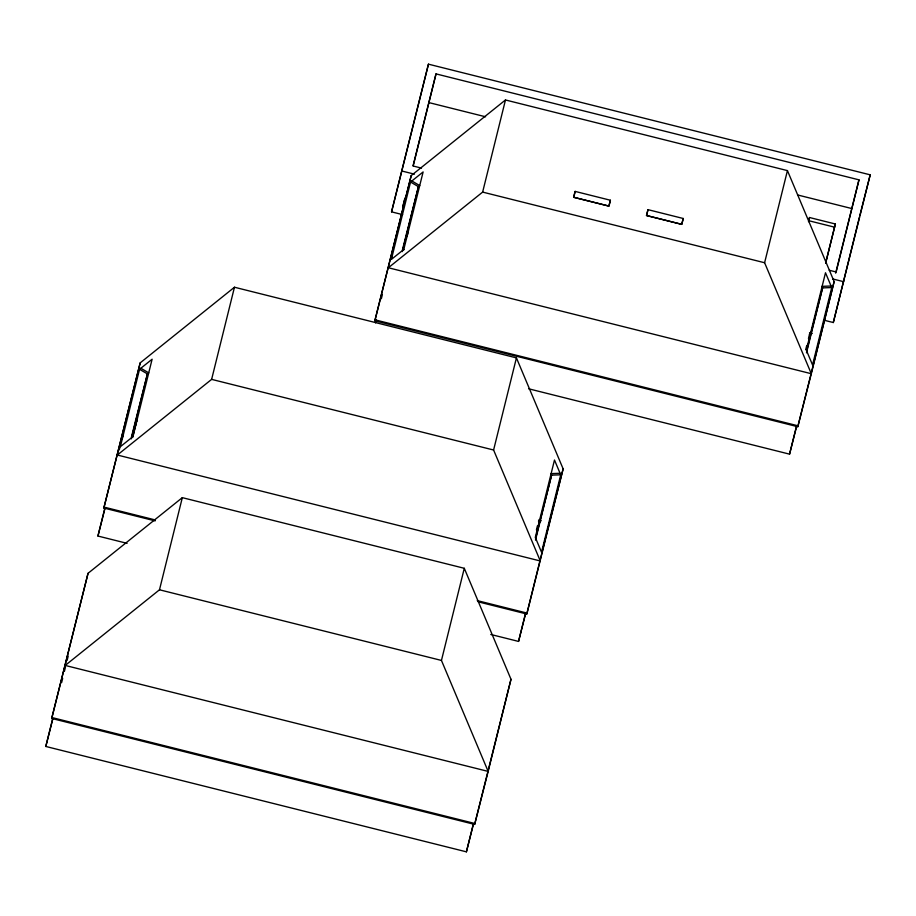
<?xml version="1.0" encoding="UTF-8"?>
<svg xmlns="http://www.w3.org/2000/svg" width="916" height="916" viewBox="0 0 916 916"><rect width="100%" height="100%" fill="white"/><g stroke="black" fill="none" stroke-linecap="round" stroke-linejoin="round"><path stroke-width="1.37" d="M51.697 718.453L88.039 573.313L182.318 497.651L464.286 568.298L510.991 679.271L488.159 771.409L474.648 824.423L51.697 718.453L88.039 573.313M155.148 520.895L103.84 508.036L140.182 362.885L234.462 287.235L516.429 357.881L563.134 468.855L526.792 614.006L478.255 601.846M140.182 362.885L103.84 508.036M45.8 746.46L53.094 717.835L473.698 823.209L466.404 851.834L45.8 746.46L52.681 718.682M61.635 682.569L62.666 678.401M64.383 671.451L65.425 667.283M67.143 660.344L68.173 656.177M127.095 543.348L97.943 536.043L104.825 508.265M119.286 449.916L120.317 445.76M139.541 369.308L120.362 446.699L132.934 436.611L152.113 359.221L139.541 369.308L147.419 373.911L148.736 372.858L140.858 368.255M131.412 437.207L147.419 373.911L131.32 438.867M132.591 437.493L136.896 420.089L135.728 419.791M464.286 568.298L441.455 660.436L488.159 771.409L65.208 665.44L159.487 589.79L182.318 497.651M516.429 357.881L493.598 450.008L540.303 560.981L117.351 455.023L211.63 379.373L234.462 287.235M402.639 214.642L391.556 211.859L428.448 64.166L870.2 174.83L833.308 322.535L823.621 320.108M391.556 211.859L428.448 64.166M404.826 198.6L402.788 206.844L405.078 197.856M413.036 165.807L436.016 73.887L858.979 179.845L836.148 271.983L829.209 270.243M374.85 320.772L411.192 175.62L505.472 99.97L787.439 170.605L834.144 281.578L811.313 373.717L797.802 426.73L374.85 320.772L411.192 175.62M436.016 73.887L413.196 166.025L421.509 168.109M375.491 322.386L376.178 319.604M381.342 298.765L382.373 294.597M403.601 250.228L423.123 171.945L410.551 182.032L391.372 259.423L403.945 249.347M402.422 249.931L418.429 186.646L419.746 185.593L411.868 180.979M402.33 251.602L418.429 186.646L410.551 182.032M787.439 170.605L764.608 262.743L811.313 373.717L388.361 267.758L482.64 192.097L505.472 99.97M575.145 191.41L573.679 197.306L608.934 206.134L610.388 200.238L575.145 191.41L573.954 196.07M536.433 529.917L537.452 525.795M535.574 538.459L551.581 475.164L550.928 473.618L560.065 473.274M535.482 540.119L551.581 475.164L560.718 474.82L541.539 552.222L535.31 537.417L554.489 460.027L560.718 474.82M466.404 851.834L473.286 824.057M490.781 634.467L518.548 641.418L525.429 613.64M474.648 824.423L510.991 679.271M526.792 614.006L545.867 536.994M546.554 534.246L563.134 468.855M647.99 209.661L646.524 215.558L681.767 224.386L683.233 218.489L647.99 209.661L646.501 215.489L681.744 224.317L683.233 218.489M808.485 221.672L809.504 217.516L835.358 223.996L825.763 262.697M825.637 263.098L835.358 223.996M805.748 349.511L806.767 345.401M808.462 338.531L809.721 333.481L810.889 333.779L822.591 287.899L821.938 286.353L831.075 286.01M806.584 351.183L810.889 333.779M806.492 352.855L822.591 287.899L831.728 287.555L812.549 364.946L806.32 350.152L825.499 272.762L831.728 287.555M528.589 388.773L789.558 454.153L796.439 426.364M835.655 273.14L858.979 179.845M797.802 426.73L834.144 281.578M833.308 322.535L859.448 217.046M122.057 438.936L123.099 434.848M97.943 536.043L105.237 507.407L155.216 519.933M135.614 425.15L136.667 421.017L135.499 420.719M391.327 258.484L392.369 254.396M375.549 322.867L376.247 320.142L796.851 425.516L789.558 454.153M406.979 236.5L407.677 233.74L406.509 233.443M610.388 200.238L608.911 206.066L573.656 197.238M518.548 641.418L525.841 612.781L477.259 600.61M809.504 217.516L808.702 220.699L834.545 227.168M859.792 215.661L870.2 174.83M428.711 102.546L485.572 116.79M797.584 194.959L851.674 208.516M401.964 171.04L414.433 174.154M832.644 278.933L843.716 281.704M482.64 192.097L764.608 262.743M809.515 332.783L812.286 333.481M406.738 232.527L407.906 232.824M809.492 334.409L810.66 334.695M211.63 379.373L493.598 450.008M538.505 520.059L541.276 520.757M538.711 520.757L539.879 521.055M538.482 521.673L539.65 521.971M159.487 589.79L441.455 660.436"/></g></svg>
